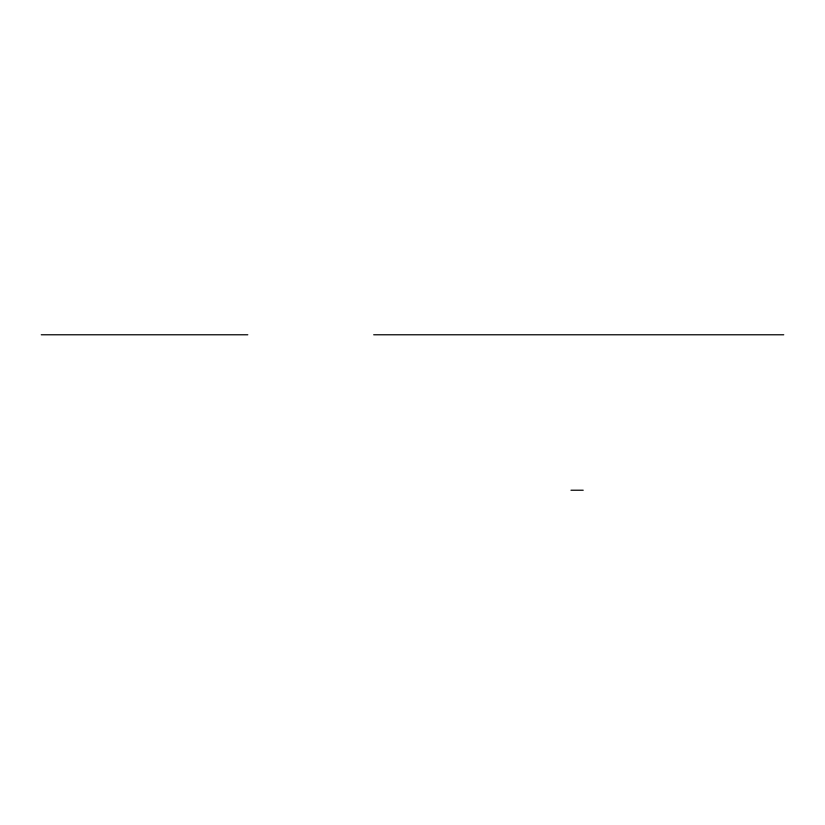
<?xml version="1.0" encoding="UTF-8"?>
<svg xmlns="http://www.w3.org/2000/svg" width="825" height="825" viewBox="0 0 825 825"><rect width="100%" height="100%" fill="white"/><g stroke="black" fill="none" stroke-linecap="round" stroke-linejoin="round"><path stroke-width="1.24" d="M41.25 334.775L247.809 334.775M373.684 334.775L783.75 334.775M570.972 490.225L583.213 490.225"/></g></svg>
